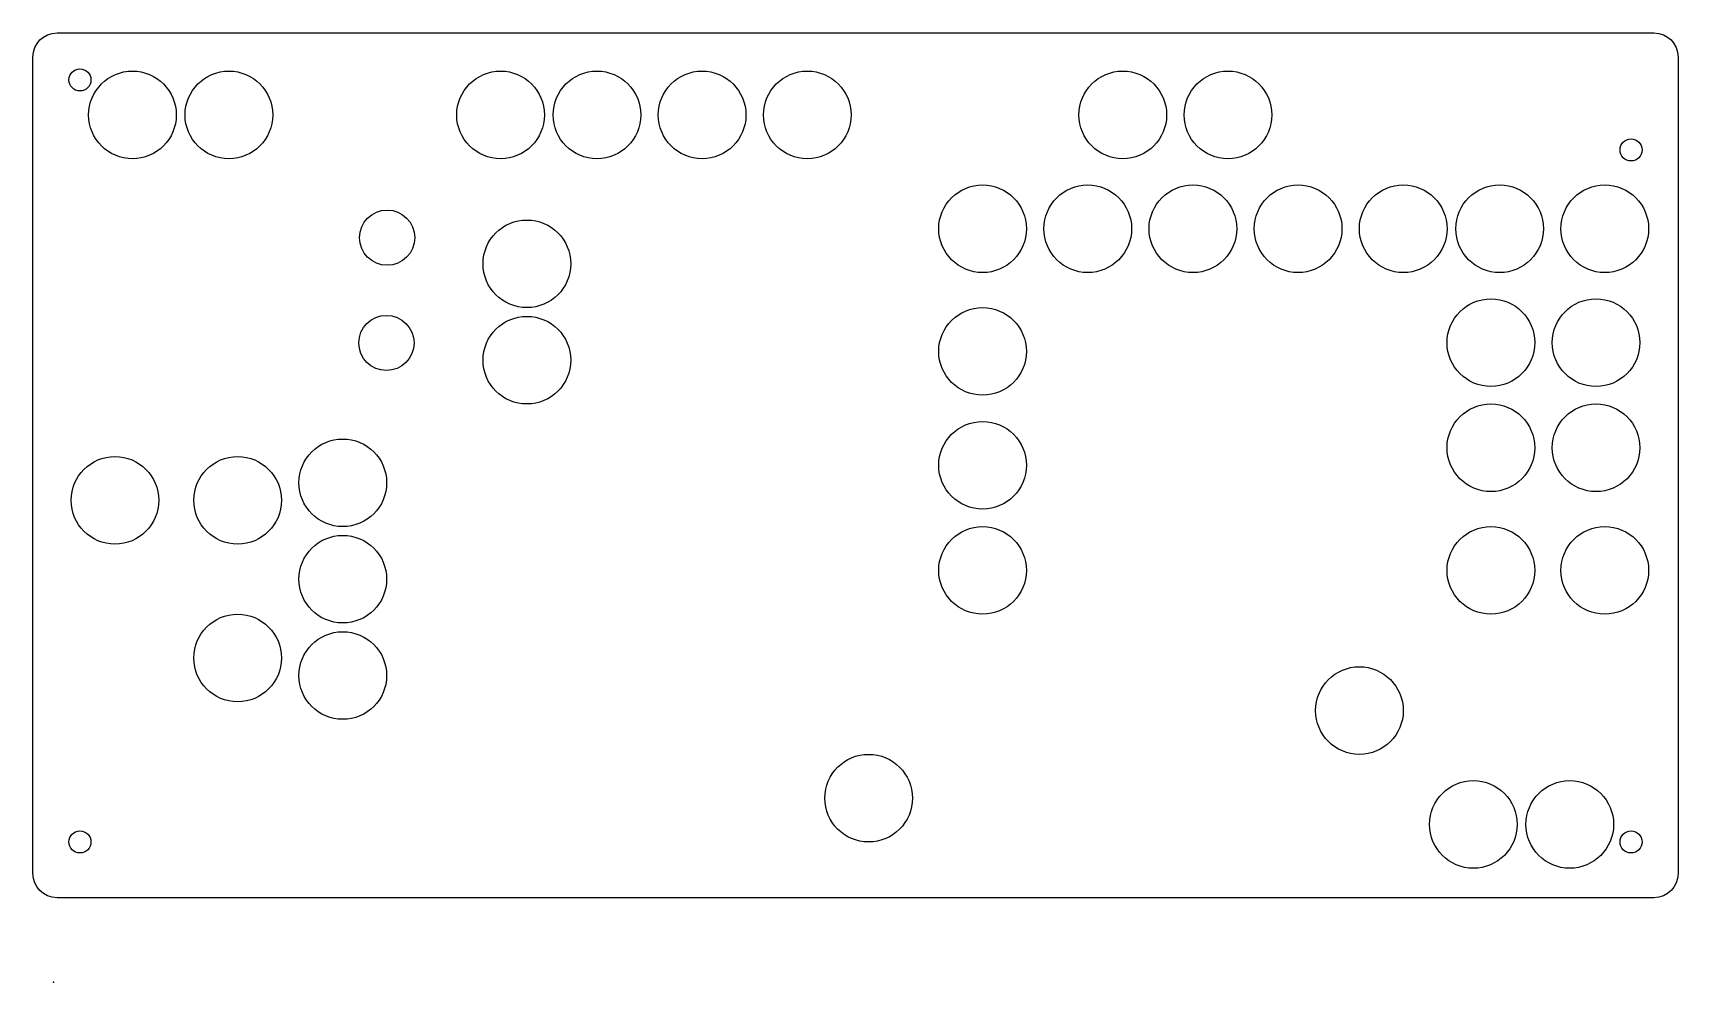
# Model space of a CAD drawing. Header units: millimetres. Extents: x -3 to 235, y 0 to 138.
import ezdxf

# ---------------------------------------------------------------- set-up
doc = ezdxf.new("R2010")
doc.units = ezdxf.units.MM
doc.header["$MEASUREMENT"] = 0
doc.layers.add('Acrylic_cover v1_Acrylic_cover', color=7, linetype='Continuous')

msp = doc.modelspace()

# ---------------------------------------------------------------- linework, layer by layer
at = {"layer": 'Acrylic_cover v1_Acrylic_cover'}
for p, q in [((0.5, 137.62), (231.91, 137.62)), ((-3, 15.74), (-3, 134.12)), ((235.41, 134.12), (235.41, 15.74)), ((231.91, 12.24), (0.5, 12.24))]:
    msp.add_line(p, q, dxfattribs=at)
for centre, radius in [((3.81, 130.81), 1.6), ((11.43, 125.73), 6.35), ((25.4, 125.73), 6.35), ((64.77, 125.73), 6.35), ((78.74, 125.73), 6.35), ((93.98, 125.73), 6.35), ((109.22, 125.73), 6.35), ((154.94, 125.73), 6.35), ((170.18, 125.73), 6.35), ((228.6, 120.65), 1.6), ((134.62, 109.22), 6.35), ((149.86, 109.22), 6.35), ((165.1, 109.22), 6.35), ((180.34, 109.22), 6.35), ((195.58, 109.22), 6.35), ((209.55, 109.22), 6.35), ((224.79, 109.22), 6.35), ((48.33, 107.93), 4), ((68.58, 104.14), 6.35), ((134.62, 91.44), 6.35), ((208.28, 92.71), 6.35), ((223.52, 92.71), 6.35), ((48.23, 92.67), 4), ((68.58, 90.17), 6.35), ((208.28, 77.47), 6.35), ((223.52, 77.47), 6.35), ((134.62, 74.93), 6.35), ((41.91, 72.39), 6.35), ((8.89, 69.85), 6.35), ((26.67, 69.85), 6.35), ((41.91, 58.42), 6.35), ((134.62, 59.69), 6.35), ((208.28, 59.69), 6.35), ((224.79, 59.69), 6.35), ((26.67, 46.99), 6.35), ((41.91, 44.45), 6.35), ((189.23, 39.37), 6.35), ((118.11, 26.67), 6.35), ((205.74, 22.86), 6.35), ((219.71, 22.86), 6.35), ((3.81, 20.32), 1.6), ((228.6, 20.32), 1.6)]:
    msp.add_circle(centre, radius, dxfattribs=at)
at = {"layer": 'Acrylic_cover v1_Acrylic_cover', "extrusion": (0, 0, -1)}
for centre, start, end in [((-0.5, 134.12), 360, 90), ((-231.91, 134.12), 90, 180), ((-0.5, 15.74), 270, 0), ((-231.91, 15.74), 180, 270)]:
    msp.add_arc(centre, 3.5, start, end, dxfattribs=at)
at = {"layer": 'Acrylic_cover v1_Acrylic_cover'}
msp.add_point((0, 0), dxfattribs=at)

doc.saveas('drawing.dxf')
